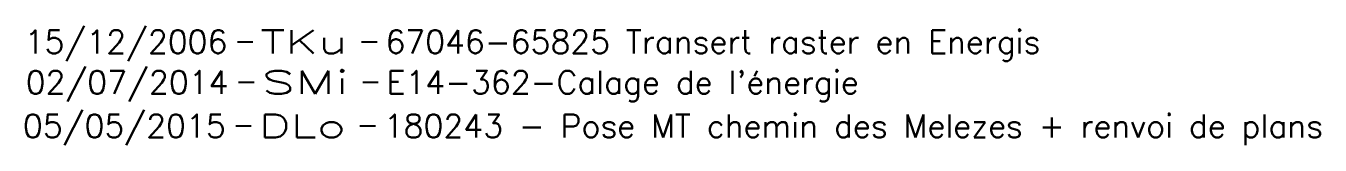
# Model space of a CAD drawing. Header units: millimetres. Extents: x 184004 to 185003, y 127000 to 127739.
# Drawn here: x 184440.66 to 184482.51, y 127735.34 to 127739.21 of the extents above; entities that cross this region are included whole.
import ezdxf
from ezdxf.enums import TextEntityAlignment as Align

# ---------------------------------------------------------------- set-up
doc = ezdxf.new("R2010")
doc.units = ezdxf.units.MM
doc.layers.get('0').update_dxf_attribs({"linetype": 'CONTINUOUS'})
doc.layers.add('M_910', color=7, linetype='CONTINUOUS', plot=False)
doc.styles.get("Standard").update_dxf_attribs({"font": 'romans.shx', "width": 0.85})

# ---------------------------------------------------------------- blocks, each defined once
blk = doc.blocks.new('GIS_MODF')
at = {"color": 0, "linetype": 'Continuous', "flags": 128}
for points in [[(-2.257, -0.012), (-1.757, -0.012)], [(1.758, -0.012), (2.258, -0.012)]]:
    blk.add_lwpolyline(points, dxfattribs=at)
at = {"color": 0, "linetype": 'Continuous'}
blk.add_attdef('DATE', text='', height=0.75, dxfattribs=at).set_placement((-2.583, -0.387), align=Align.RIGHT)
at = {"color": 0, "linetype": 'Continuous', "width": 3.590909}
blk.add_attdef('USER', text='', height=0.75, dxfattribs=at).set_placement((-1.516, -0.387), (1.306, -0.387), align=Align.FIT)
at = {"color": 0, "linetype": 'Continuous'}
blk.add_attdef('DESC', (2.528, -0.387), '', height=0.75, dxfattribs=at)

msp = doc.modelspace()

# ---------------------------------------------------------------- block references
at = {"layer": 'M_910'}
ref = msp.add_blockref('GIS_MODF', (184449.761, 127738.707), dxfattribs=at)
ref.add_attrib('DATE', '15/12/2006', dxfattribs={"layer": '0', "color": 0, "linetype": 'Continuous', "height": 0.75}).set_placement((184447.179, 127738.32), align=Align.RIGHT)
ref.add_attrib('USER', 'TKu', dxfattribs={"layer": '0', "color": 0, "linetype": 'Continuous', "height": 0.75, "width": 1.519231}).set_placement((184448.245, 127738.32), (184451.067, 127738.32), align=Align.FIT)
ref.add_attrib('DESC', '67046-65825 Transert raster en Energis', (184452.289, 127738.32), dxfattribs={"layer": '0', "color": 0, "linetype": 'Continuous', "height": 0.75})
ref = msp.add_blockref('GIS_MODF', (184449.797, 127737.393), dxfattribs=at)
ref.add_attrib('DATE', '02/07/2014', dxfattribs={"layer": '0', "color": 0, "linetype": 'Continuous', "height": 0.75}).set_placement((184447.214, 127737.006), align=Align.RIGHT)
ref.add_attrib('USER', 'SMi', dxfattribs={"layer": '0', "color": 0, "linetype": 'Continuous', "height": 0.75, "width": 1.612245}).set_placement((184448.281, 127737.006), (184451.103, 127737.006), align=Align.FIT)
ref.add_attrib('DESC', "E14-362-Calage de l'énergie", (184452.325, 127737.006), dxfattribs={"layer": '0', "color": 0, "linetype": 'Continuous', "height": 0.75})
ref = msp.add_blockref('GIS_MODF', (184449.706, 127735.98), dxfattribs=at)
ref.add_attrib('DATE', '05/05/2015', dxfattribs={"layer": '0', "color": 0, "linetype": 'Continuous', "height": 0.75}).set_placement((184447.123, 127735.593), align=Align.RIGHT)
ref.add_attrib('USER', 'DLo', dxfattribs={"layer": '0', "color": 0, "linetype": 'Continuous', "height": 0.75, "width": 1.462963}).set_placement((184448.19, 127735.593), (184451.012, 127735.593), align=Align.FIT)
ref.add_attrib('DESC', '180243 - Pose MT chemin des Melezes + renvoi de plans', (184452.234, 127735.593), dxfattribs={"layer": '0', "color": 0, "linetype": 'Continuous', "height": 0.75})

doc.saveas('drawing.dxf')
